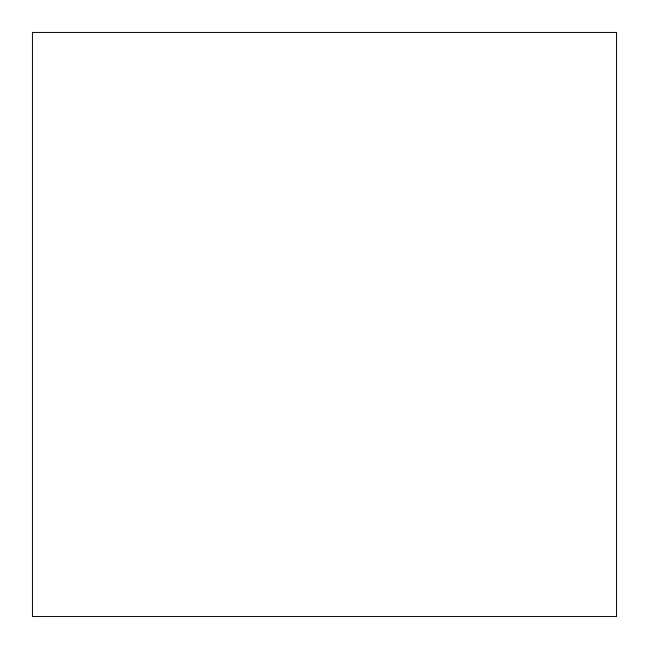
<?xml version="1.0" encoding="UTF-8"?>
<svg xmlns="http://www.w3.org/2000/svg" width="649" height="649" viewBox="0 0 649 649"><rect width="100%" height="100%" fill="white"/><g stroke="black" fill="none" stroke-linecap="round" stroke-linejoin="round"><path stroke-width="0.97" d="M616.55 32.45L32.45 32.45L32.45 616.55L616.55 616.55L616.55 32.45"/></g></svg>
